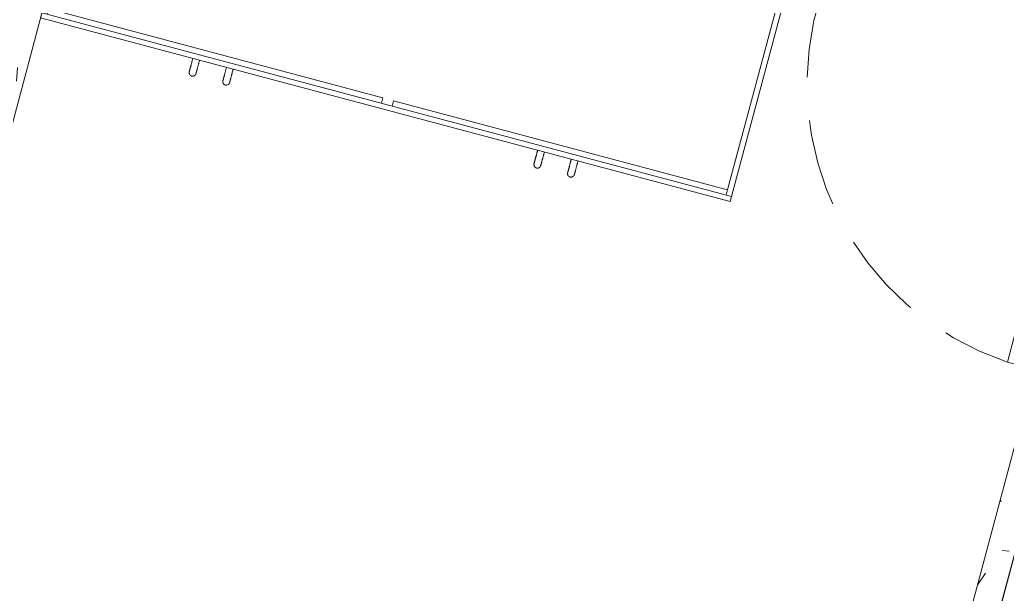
# Model space of a CAD drawing. Header units: metres. Extents: x 689715 to 690980, y 1005284 to 1006835.
# Drawn here: x 690879.461 to 690882.297, y 1005608.342 to 1005609.993 of the extents above; entities that cross this region are included whole.
import ezdxf

# ---------------------------------------------------------------- set-up
doc = ezdxf.new("R2010")
doc.units = ezdxf.units.M
doc.linetypes.add('HIDDEN', pattern=[0.375, 0.25, -0.125])
doc.linetypes.add('PHANTOM', pattern=[2.5, 1.25, -0.25, 0.25, -0.25, 0.25, -0.25])
doc.layers.add('0_HUELLAS CASAS CASTILLA', color=1, linetype='Continuous')
doc.layers.add('0_NUMERO DE LOTE FASE V', color=3, linetype='Continuous')
for name, color, linetype, lineweight in [('Líneas ocultas', 7, 'HIDDEN', 13), ('Muebles de obra', 8, 'Continuous', 13), ('Muros', 7, 'Continuous', 13), ('Patrón de corte', 7, 'Continuous', 13), ('Puertas', 7, 'Continuous', 13)]:
    doc.layers.add(name, color=color, linetype=linetype, lineweight=lineweight)
pattern_1 = [(49.99999999999996, (0, -2.328306436538696e-10), (0.4377584771638401, -0.03836033982117172), [0.04599999999999997, -0.5029999999999996]), (354.9999999999999, (0, -2.328306436538696e-10), (-0.0843952140696779, 0.4580987315439033), [0.037, -0.402]), (100.451, (0.03600000008009374, -0.003000000258907676), (0.3526758939897786, 0.4199401312074266), [0.03899999999999999, -0.427]), (46.18399999999996, (0, 0.121999999973923), (0.6506308650644553, -0.1004214988211121), [0.06899999999999998, -0.7539999999999997]), (96.63599999999995, (0.05400000012014061, 0.113999999826774), (0.570191611846052, 0.5938707988951815), [0.058, -0.6409999999999998]), (351.1839999999999, (0, 0.121999999973923), (0.5697220635397624, 0.5936975411065765), [0.05499999999999999, -0.6039999999999999]), (21, (0.06099999987054616, 0.09100000001490116), (0.3642747293136029, -0.245780230253577), [0.04599999999999997, -0.5029999999999996]), (326, (0.06099999987054616, 0.09100000001490116), (0.1482769546615402, 0.4415777901075864), [0.03699999999999999, -0.4019999999999999]), (71.451, (0.09099999989848584, 0.07100000022910535), (0.512048302653334, 0.1963072483374968), [0.03900000000000001, -0.4270000000000002]), (37.49999999999998, (0, -2.328306436538696e-10), (0.007375797972208928, 0.2022933454275577), [0.02, -0.3769999999999999, 0.02, -0.3879999999999999, -0.4039999999999999]), (37.49999999999998, (0, -2.328306436538696e-10), (0.007375797972208928, 0.2022933454275577), [-0.8059999999999998, 0.02, -0.384]), (7.49999999999994, (0, -2.328306436538696e-10), (0.1600503399492728, 0.2399435114399267), [0.02, -0.2129999999999999, 0.02, -0.3679999999999999, -0.154]), (7.49999999999994, (0, -2.328306436538696e-10), (0.1600503399492728, 0.2399435114399267), [-0.6209999999999999, 0.02, -0.134]), (327.5, (-0.136000000173226, -2.328306436538696e-10), (0.325416223879766, -0.01404568388630395), [0.02, -0.132, 0.02, -0.455, -0.6309999999999999]), (327.5, (-0.136000000173226, -2.328306436538696e-10), (0.325416223879766, -0.01404568388630395), [-0.6279999999999999, 0.02, -0.6109999999999999]), (317.4999999999999, (-0.1970000000437722, -2.328306436538696e-10), (0.3554815006055005, 0.06081860510782444), [0.01999999999999999, -0.1779999999999999, 0.01999999999999999, -0.2959999999999999, -0.4479999999999997]), (317.4999999999999, (-0.1970000000437722, -2.328306436538696e-10), (0.3554815006055005, 0.06081860510782444), [-0.5139999999999997, 0.01999999999999999, -0.4279999999999998])]

# ---------------------------------------------------------------- blocks, each defined once
blk = doc.blocks.new('PV_PUERTA SENCILLA - _90 x 2_17-1542280-PLANO CLAVE _8 CASAS EN HILERA_ - Dependent 1')
at = {"layer": 'Líneas ocultas', "color": 253}
for p, q in [((0.3683286352964649, -0.03999999999999443), (0.3683286352964649, -0.8799999999999943)), ((0.4193286352964649, -0.03999999999999443), (0.3683286352964649, -0.03999999999999443)), ((0.4193286352964649, -0.03999999999999443), (0.4193286352964649, -0.8799999999999943)), ((0.4193286352964649, -0.8799999999999943), (0.3683286352964649, -0.8799999999999943))]:
    blk.add_line(p, q, dxfattribs=at)
blk.add_arc((0.4193286352964647, -0.03999999999997304), 0.841546790142994, 176.525592632469, 266.5255926324685, dxfattribs=at)
at = {"layer": 'Puertas', "color": 253}
for p, q in [((-0.450000000000003, -0.04999999999999645), (-0.4500000000000027, 0.05000000000000356)), ((-0.4450000000000027, 0.05000000000000354), (-0.4500000000000027, 0.05000000000000356)), ((-0.4450000000000027, 0.05000000000000354), (-0.4450000000000029, -0.04999999999999647)), ((-0.450000000000003, -0.04999999999999645), (-0.4450000000000029, -0.04999999999999647))]:
    blk.add_line(p, q, dxfattribs=at)
at = {"layer": 'Puertas', "color": 9, "lineweight": 9}
for p, q in [((-0.4450000000000042, 0.04000000000000354), (-0.4000000000000044, 0.04000000000000346)), ((-0.4000000000000044, 0.04000000000000346), (-0.4000000000000044, 0.01225000000000941)), ((0.4000000000000013, 0.04000000000000183), (0.4499999999999998, 0.04000000000000187)), ((0.4000000000000016, 0.0122500000000079), (0.4000000000000013, 0.04000000000000183)), ((-0.4000000000000044, 0.01225000000000941), (-0.4200000000000044, 0.01225000000000943)), ((-0.4200000000000044, 0.01225000000000943), (-0.4200000000000045, -0.03999999999999649)), ((0.4200000000000016, 0.01225000000000783), (0.4000000000000016, 0.0122500000000079)), ((0.4200000000000014, -0.03999999999999804), (0.4200000000000016, 0.01225000000000783)), ((-0.4200000000000045, -0.03999999999999649), (-0.4450000000000039, -0.03999999999999646)), ((0.45, -0.03999999999999823), (0.4200000000000014, -0.03999999999999804))]:
    blk.add_line(p, q, dxfattribs=at)
blk = doc.blocks.new('PV_CLOSET - CLOSET DE 2_05-967114-PLANO CLAVE _8 CASAS EN HILERA_ - Dependent 1')
at = {"layer": 'Muebles de obra'}
for p, q in [((-1.025000000000001, 0), (-1.025000000000001, -0.585)), ((1.024999999999999, -0.585), (1.024999999999999, 0)), ((1.008999999999999, -2.97788460557058e-15), (-1.008999999999996, -2.97788460557058e-15)), ((-1.008999999999996, -2.97788460557058e-15), (-1.008999999999996, -0.5690000000000002)), ((1.008999999999999, -0.5690000000000002), (1.008999999999999, -2.97788460557058e-15)), ((-1.025, -0.585), (1.024999999999998, -0.585)), ((-1.025, -0.5999999999999999), (-1.025, -0.585)), ((-1.008999999999965, -0.569), (-0.01600000000000015, -0.569)), ((-1.008999999999965, -0.569), (-1.008999999999965, -0.5849999999999996)), ((-0.01600000000000015, -0.5849999999999996), (-0.01600000000000015, -0.569)), ((0.01600000000000015, -0.569), (1.009000000000036, -0.569)), ((0.01600000000000015, -0.5849999999999996), (0.01600000000000015, -0.569)), ((1.009000000000036, -0.569), (1.009000000000036, -0.5849999999999996)), ((1.024999999999998, -0.585), (1.024999999999998, -0.5999999999999999)), ((1.024999999999998, -0.5999999999999999), (-1.025, -0.5999999999999999))]:
    blk.add_line(p, q, dxfattribs=at)
at = {"layer": 'Muebles de obra', "flags": 128}
for points in [[(-0.5724999999999998, -0.6000000000000845), (-0.5724999999999998, -0.6015995733675489), (-0.5724999999999998, -0.6031965877588517), (-0.5724999999999998, -0.604788488291641), (-0.5724999999999998, -0.6063727282646542), (-0.5724999999999998, -0.6079467732318885), (-0.5724999999999998, -0.6095081050571697), (-0.5724999999999998, -0.6110542259426495), (-0.5724999999999998, -0.6125826624247305), (-0.5724999999999998, -0.6140909693310896), (-0.5724999999999998, -0.6155767336924325), (-0.5724999999999998, -0.6170375786027255), (-0.5724999999999998, -0.6184711670217448), (-0.5724999999999998, -0.619875205513833), (-0.5724999999999998, -0.6212474479169198), (-0.5724999999999998, -0.6225856989358857), (-0.5724999999999998, -0.6238878176545807), (-0.5724999999999998, -0.6251517209608236), (-0.5724999999999998, -0.6263753868789437), (-0.5724999999999998, -0.627556857804506), (-0.5724999999999998, -0.6286942436360646), (-0.5725000000000041, -0.6297857247989201), (-0.5725000000000041, -0.6308295551560439), (-0.5725000000000041, -0.6318240648015394), (-0.5725000000000041, -0.6327676627321233), (-0.5725000000000041, -0.6336588393924021), (-0.5725000000000041, -0.6344961690898181), (-0.5725000000000041, -0.6352783122754831), (-0.5725000000000041, -0.6360040176871449), (-0.5725000000000041, -0.6366721243509552), (-0.5725000000000041, -0.637281563438774), (-0.5725000000000041, -0.6378313599780676), (-0.5725000000000041, -0.6383206344116542), (-0.5725000000000041, -0.6387486040048154), (-0.5725000000000041, -0.6391145840974979), (-0.5725000000000041, -0.639417989199623), (-0.5725000000000041, -0.6396583339277534), (-0.5725000000000041, -0.6398352337815915), (-0.5725000000000041, -0.6399484057591059), (-0.5725000000000041, -0.6399976688092832)], [(-0.5525000000000043, -0.6400000000000841), (-0.5525000000000043, -0.6399680042665234), (-0.5525000000000043, -0.6398720682521891), (-0.5525000000000043, -0.6397123454342387), (-0.5525000000000043, -0.6394890913351116), (-0.5525000000000043, -0.6392026631137345), (-0.5525000000000043, -0.6388535189941675), (-0.5525000000000043, -0.6384422175325151), (-0.5525000000000043, -0.6379694167233831), (-0.5525000000000043, -0.6374358729472005), (-0.5525000000000043, -0.6368424397601992), (-0.5525000000000043, -0.6361900665288819), (-0.5525000000000043, -0.6354797969112558), (-0.5525000000000043, -0.6347127671871918), (-0.5525000000000043, -0.6338902044406223), (-0.5525000000000043, -0.6330134245964718), (-0.5525000000000043, -0.6320838303154571), (-0.5525000000000043, -0.6311029087501226), (-0.5525000000000043, -0.6300722291657226), (-0.5525000000000043, -0.6289934404297214), (-0.5525000000000043, -0.6278682683739706), (-0.5525000000000043, -0.6266985130337375), (-0.5525000000000043, -0.6254860457680281), (-0.5525000000000043, -0.6242328062658236), (-0.5525000000000043, -0.6229407994429831), (-0.5525000000000043, -0.6216120922348115), (-0.5525000000000043, -0.6202488102893964), (-0.5525000000000043, -0.618853134567033), (-0.5525000000000043, -0.6174272978511524), (-0.5525000000000043, -0.6159735811763355), (-0.5525000000000043, -0.6144943101791517), (-0.5525000000000043, -0.6129918513776361), (-0.5525000000000043, -0.6114686083853648), (-0.5525000000000043, -0.6099270180661804), (-0.5525000000000043, -0.6083695466357412), (-0.5525000000000043, -0.6067986857160942), (-0.5525000000000043, -0.6052169483496108), (-0.5525000000000043, -0.603626864978659), (-0.5525000000000043, -0.6020309793974278), (-0.5525000000000043, -0.6004318446824171), (-0.5525000000000043, -0.6000000000000845)], [(-0.4725000000000139, -0.6000000000000801), (-0.4725000000000139, -0.6015995733675467), (-0.4725000000000139, -0.6031965877588473), (-0.4725000000000139, -0.6047884882916389), (-0.4725000000000139, -0.6063727282646498), (-0.4725000000000139, -0.6079467732318842), (-0.4725000000000139, -0.6095081050571654), (-0.4725000000000139, -0.6110542259426451), (-0.4725000000000139, -0.6125826624247261), (-0.4725000000000139, -0.6140909693310853), (-0.4725000000000139, -0.6155767336924282), (-0.4725000000000139, -0.6170375786027211), (-0.4725000000000139, -0.6184711670217404), (-0.4725000000000139, -0.6198752055138308), (-0.4725000000000139, -0.6212474479169176), (-0.4725000000000139, -0.6225856989358813), (-0.4725000000000139, -0.6238878176545763), (-0.4725000000000139, -0.6251517209608214), (-0.4725000000000139, -0.6263753868789393), (-0.4725000000000139, -0.6275568578045038), (-0.4725000000000139, -0.6286942436360624), (-0.4725000000000139, -0.6297857247989158), (-0.4725000000000139, -0.6308295551560396), (-0.4725000000000139, -0.6318240648015373), (-0.4725000000000139, -0.632767662732121), (-0.4725000000000139, -0.6336588393923978), (-0.4725000000000139, -0.6344961690898159), (-0.4725000000000139, -0.6352783122754788), (-0.4725000000000139, -0.6360040176871428), (-0.4725000000000139, -0.6366721243509509), (-0.4725000000000139, -0.6372815634387696), (-0.4725000000000139, -0.6378313599780633), (-0.4725000000000139, -0.6383206344116499), (-0.4725000000000139, -0.638748604004811), (-0.4725000000000139, -0.6391145840974936), (-0.4725000000000139, -0.6394179891996187), (-0.4725000000000139, -0.6396583339277491), (-0.4725000000000139, -0.6398352337815871), (-0.4725000000000139, -0.6399484057591038), (-0.4725000000000139, -0.6399976688092811)], [(-0.4525000000000141, -0.6400000000000797), (-0.4525000000000141, -0.6399680042665191), (-0.4525000000000141, -0.6398720682521848), (-0.4525000000000141, -0.6397123454342344), (-0.4525000000000141, -0.6394890913351072), (-0.4525000000000141, -0.6392026631137302), (-0.4525000000000141, -0.6388535189941632), (-0.4525000000000141, -0.6384422175325107), (-0.4525000000000141, -0.6379694167233788), (-0.4525000000000141, -0.6374358729471962), (-0.4525000000000141, -0.636842439760197), (-0.4525000000000141, -0.6361900665288776), (-0.4525000000000141, -0.6354797969112514), (-0.4525000000000141, -0.6347127671871853), (-0.4525000000000141, -0.6338902044406179), (-0.4525000000000141, -0.6330134245964675), (-0.4525000000000141, -0.6320838303154528), (-0.4525000000000141, -0.6311029087501183), (-0.4525000000000141, -0.6300722291657183), (-0.4525000000000141, -0.628993440429717), (-0.4525000000000141, -0.6278682683739663), (-0.4525000000000141, -0.6266985130337331), (-0.4525000000000141, -0.6254860457680238), (-0.4525000000000141, -0.6242328062658192), (-0.4525000000000141, -0.6229407994429788), (-0.4525000000000141, -0.6216120922348072), (-0.4525000000000141, -0.620248810289392), (-0.4525000000000141, -0.6188531345670286), (-0.4525000000000141, -0.617427297851148), (-0.4525000000000141, -0.6159735811763312), (-0.4525000000000141, -0.6144943101791474), (-0.4525000000000141, -0.6129918513776318), (-0.4525000000000141, -0.6114686083853604), (-0.4525000000000141, -0.609927018066176), (-0.4525000000000141, -0.6083695466357368), (-0.4525000000000141, -0.606798685716092), (-0.4525000000000141, -0.6052169483496065), (-0.4525000000000141, -0.6036268649786547), (-0.4525000000000141, -0.6020309793974234), (-0.4525000000000141, -0.6004318446824127), (-0.4525000000000141, -0.6000000000000801)], [(0.4524999999999837, -0.6000000000000867), (0.4524999999999837, -0.601599573367551), (0.4524999999999837, -0.6031965877588539), (0.4524999999999837, -0.6047884882916432), (0.4524999999999837, -0.6063727282646564), (0.4524999999999837, -0.6079467732318885), (0.4524999999999837, -0.6095081050571719), (0.4524999999999837, -0.6110542259426495), (0.4524999999999837, -0.6125826624247305), (0.4524999999999837, -0.6140909693310896), (0.4524999999999837, -0.6155767336924325), (0.4524999999999837, -0.6170375786027255), (0.4524999999999837, -0.6184711670217469), (0.4524999999999837, -0.6198752055138351), (0.4524999999999837, -0.6212474479169219), (0.4524999999999837, -0.6225856989358857), (0.4524999999999837, -0.6238878176545807), (0.4524999999999837, -0.6251517209608236), (0.4524999999999837, -0.6263753868789459), (0.4524999999999837, -0.6275568578045081), (0.4524999999999837, -0.6286942436360667), (0.4524999999999837, -0.6297857247989201), (0.4524999999999837, -0.6308295551560439), (0.4524999999999837, -0.6318240648015394), (0.4524999999999837, -0.6327676627321254), (0.4524999999999837, -0.6336588393923999), (0.4524999999999837, -0.6344961690898202), (0.4524999999999837, -0.6352783122754831), (0.4524999999999837, -0.6360040176871471), (0.4524999999999837, -0.6366721243509574), (0.4524999999999837, -0.637281563438774), (0.4524999999999837, -0.6378313599780676), (0.4524999999999837, -0.6383206344116542), (0.4524999999999837, -0.6387486040048175), (0.4524999999999837, -0.6391145840975), (0.4524999999999837, -0.6394179891996251), (0.4524999999999837, -0.6396583339277534), (0.4524999999999837, -0.6398352337815915), (0.4524999999999837, -0.6399484057591082), (0.4524999999999837, -0.6399976688092832)], [(0.4724999999999792, -0.6400000000000863), (0.4724999999999792, -0.6399680042665257), (0.4724999999999792, -0.6398720682521912), (0.4724999999999792, -0.6397123454342409), (0.4724999999999792, -0.6394890913351116), (0.4724999999999792, -0.6392026631137367), (0.4724999999999792, -0.6388535189941675), (0.4724999999999792, -0.6384422175325173), (0.4724999999999792, -0.6379694167233831), (0.4724999999999792, -0.6374358729472027), (0.4724999999999792, -0.6368424397602014), (0.4724999999999792, -0.6361900665288841), (0.4724999999999792, -0.635479796911258), (0.4724999999999792, -0.6347127671871918), (0.4724999999999792, -0.6338902044406223), (0.4724999999999792, -0.6330134245964718), (0.4724999999999792, -0.6320838303154571), (0.4724999999999792, -0.6311029087501226), (0.4724999999999792, -0.6300722291657205), (0.4724999999999792, -0.6289934404297214), (0.4724999999999792, -0.6278682683739727), (0.4724999999999792, -0.6266985130337375), (0.4724999999999792, -0.6254860457680281), (0.4724999999999792, -0.6242328062658258), (0.4724999999999792, -0.6229407994429831), (0.4724999999999792, -0.6216120922348115), (0.4724999999999792, -0.6202488102893964), (0.4724999999999792, -0.6188531345670351), (0.4724999999999835, -0.6174272978511546), (0.4724999999999835, -0.6159735811763376), (0.4724999999999835, -0.6144943101791539), (0.4724999999999835, -0.6129918513776361), (0.4724999999999835, -0.6114686083853625), (0.4724999999999835, -0.6099270180661804), (0.4724999999999835, -0.6083695466357434), (0.4724999999999835, -0.6067986857160942), (0.4724999999999835, -0.6052169483496129), (0.4724999999999835, -0.6036268649786569), (0.4724999999999835, -0.60203097939743), (0.4724999999999835, -0.6004318446824171), (0.4724999999999835, -0.6000000000000867)], [(0.5525, -0.6000000000000824), (0.5525, -0.6015995733675467), (0.5525, -0.6031965877588495), (0.5525, -0.6047884882916389), (0.5525, -0.606372728264652), (0.5525, -0.6079467732318842), (0.5525, -0.6095081050571676), (0.5525, -0.6110542259426451), (0.5525, -0.6125826624247261), (0.5525, -0.6140909693310853), (0.5525, -0.6155767336924282), (0.5525, -0.6170375786027211), (0.5525, -0.6184711670217425), (0.5525, -0.6198752055138308), (0.5525, -0.6212474479169176), (0.5525, -0.6225856989358813), (0.5525, -0.6238878176545785), (0.5525, -0.6251517209608193), (0.5525, -0.6263753868789416), (0.5525, -0.6275568578045038), (0.5525, -0.6286942436360624), (0.5525, -0.6297857247989158), (0.5525, -0.6308295551560396), (0.5525, -0.6318240648015351), (0.5525, -0.632767662732121), (0.5525, -0.6336588393923955), (0.5525, -0.6344961690898159), (0.5525, -0.6352783122754788), (0.5525, -0.6360040176871428), (0.5525, -0.6366721243509531), (0.5525, -0.6372815634387696), (0.5525, -0.6378313599780633), (0.5525, -0.638320634411652), (0.5525, -0.6387486040048131), (0.5525, -0.6391145840974957), (0.5525, -0.6394179891996208), (0.5525, -0.6396583339277491), (0.5525, -0.6398352337815871), (0.5525, -0.6399484057591038), (0.5525, -0.6399976688092789)], [(0.5724999999999998, -0.640000000000082), (0.5724999999999998, -0.6399680042665213), (0.5724999999999998, -0.6398720682521869), (0.5724999999999998, -0.6397123454342366), (0.5724999999999998, -0.6394890913351072), (0.5724999999999998, -0.6392026631137324), (0.5724999999999998, -0.6388535189941632), (0.5724999999999998, -0.638442217532513), (0.5724999999999998, -0.6379694167233788), (0.5724999999999998, -0.6374358729471984), (0.5724999999999998, -0.636842439760197), (0.5724999999999998, -0.6361900665288798), (0.5724999999999998, -0.6354797969112537), (0.5724999999999998, -0.6347127671871875), (0.5724999999999998, -0.6338902044406179), (0.5724999999999998, -0.6330134245964675), (0.5724999999999998, -0.6320838303154528), (0.5724999999999998, -0.6311029087501183), (0.5724999999999998, -0.6300722291657161), (0.5724999999999998, -0.6289934404297193), (0.5724999999999998, -0.6278682683739684), (0.5724999999999998, -0.6266985130337331), (0.5724999999999998, -0.6254860457680259), (0.5724999999999998, -0.6242328062658214), (0.5724999999999998, -0.6229407994429788), (0.5724999999999998, -0.6216120922348072), (0.5724999999999998, -0.620248810289392), (0.5724999999999998, -0.6188531345670307), (0.5724999999999998, -0.6174272978511502), (0.5724999999999998, -0.6159735811763333), (0.5724999999999998, -0.6144943101791496), (0.5724999999999998, -0.6129918513776318), (0.5724999999999998, -0.6114686083853604), (0.5724999999999998, -0.6099270180661782), (0.5724999999999998, -0.6083695466357391), (0.5724999999999998, -0.6067986857160899), (0.5724999999999998, -0.6052169483496086), (0.5724999999999998, -0.6036268649786526), (0.5724999999999998, -0.6020309793974257), (0.5724999999999998, -0.6004318446824127), (0.5724999999999998, -0.6000000000000824)], [(-0.5725000000000041, -0.6400000000000841), (-0.5725000000000041, -0.6399680042665234), (-0.5725000000000041, -0.6398720682521891), (-0.5725000000000041, -0.6397123454342387), (-0.5725000000000041, -0.6394890913351093), (-0.5725000000000041, -0.6392026631137345), (-0.5725000000000041, -0.6388535189941654), (-0.5725000000000041, -0.6384422175325151), (-0.5725000000000041, -0.637969416723381), (-0.5725000000000041, -0.6374358729472005), (-0.5725000000000041, -0.6368424397601992), (-0.5725000000000041, -0.6361900665288819)], [(-0.5690122966052811, -0.6475888070818927), (-0.569310558805073, -0.6473223144403876), (-0.5695979255636253, -0.6470441076577863), (-0.5698739371554157, -0.6467546318055968), (-0.5701381520207804, -0.6464543499834295), (-0.5703901474722987, -0.6461437425781411), (-0.5706295203709999, -0.6458233064953257), (-0.5708558877713192, -0.6454935543643558), (-0.5710688875336932, -0.6451550137182994), (-0.5712681789039494, -0.6448082261499696), (-0.5714534430583962, -0.6444537464455015), (-0.5716243836139266, -0.6440921416968056), (-0.5717807271020977, -0.6437239903943339), (-0.5719222234066911, -0.6433498815016432), (-0.5720486461637976, -0.642970413513152), (-0.5721597931239845, -0.6425861934966975), (-0.572255486475817, -0.6421978361223357), (-0.5723355731303453, -0.6418059626790267), (-0.5723999249660053, -0.6414112000806836), (-0.5724484390336011, -0.64101417986325), (-0.5724810377209569, -0.6406155371743839), (-0.5724976688771315, -0.6402159097573457), (-0.5725000000000041, -0.6400000000000841)], [(-0.5525000000000043, -0.6400000000000841), (-0.5525079989333972, -0.6403998933419512), (-0.5525319829369797, -0.6407991469397769), (-0.5525719136414646, -0.6411971220729721), (-0.5526277271662459, -0.6415931820662282), (-0.5526993342215912, -0.6419866933080356), (-0.5527866202514851, -0.6423770262643543), (-0.5528894456168977, -0.6427635564857248), (-0.5530076458191802, -0.6431456656062461), (-0.553141031763223, -0.6435227423328354), (-0.553289390059975, -0.6438941834231716), (-0.5534524833678054, -0.6442593946507449), (-0.5536300507722142, -0.6446177917554986), (-0.553821808203229, -0.6449688013785217), (-0.5540274488898682, -0.6453118619792935), (-0.5542466438509079, -0.645646424734036), (-0.5544790424211611, -0.6459719544137081), (-0.5547242728124969, -0.6462879302402689), (-0.5549819427085952, -0.646593846719801), (-0.5552516398925983, -0.64688921445119), (-0.5555329329065327, -0.6471735609090796), (-0.5558253717415904, -0.647446431199792), (-0.5561284885580183, -0.6477073887890761), (-0.55644179843357, -0.64795601620045), (-0.5567648001392806, -0.6481919156830949), (-0.5570969769413214, -0.6484147098481656), (-0.5574377974276731, -0.6486240422725175), (-0.5577867163582677, -0.6488195780689349), (-0.5581431755372384, -0.6490010044218497), (-0.558506604705942, -0.649168031087804), (-0.5588764224552364, -0.6493203908597565), (-0.5592520371556147, -0.6494578399945821), (-0.5596328479036842, -0.649580158602977), (-0.560018245483483, -0.6496871510012678), (-0.5604076133410911, -0.6497786460244396), (-0.5608003285710056, -0.6498544972999692), (-0.5611957629126205, -0.6499145834820003), (-0.5615932837553617, -0.6499588084454614), (-0.5619922551506695, -0.6499871014398405), (-0.5623920388294217, -0.6499994172023832), (-0.5627919952230206, -0.6499957360304996), (-0.563191484486543, -0.649976063813276), (-0.5635898675224037, -0.6499404320220667), (-0.5639865070027216, -0.6498888976601324), (-0.564380768388934, -0.64982154317146), (-0.5647720209469326, -0.6497384763088657), (-0.565159638756092, -0.6496398299616087), (-0.5655430017106058, -0.6495257619428007), (-0.5659214965115141, -0.6493964547369373), (-0.566294517647885, -0.6492521152079661), (-0.5666614683654781, -0.6490929742683428), (-0.5670217616214138, -0.6489192865096176), (-0.5673748210233471, -0.6487313297951601)], [(-0.5525000000000043, -0.6383206344116542), (-0.5525000000000043, -0.6387486040048154), (-0.5525000000000043, -0.6391145840974979), (-0.5525000000000043, -0.639417989199623), (-0.5525000000000043, -0.6396583339277534), (-0.5525000000000043, -0.6398352337815915), (-0.5525000000000043, -0.6399484057591059), (-0.5525000000000043, -0.6399976688092854)], [(-0.4725000000000139, -0.6400000000000797), (-0.4725000000000139, -0.6399680042665191), (-0.4725000000000139, -0.6398720682521848), (-0.4725000000000139, -0.6397123454342344), (-0.4725000000000139, -0.6394890913351072), (-0.4725000000000139, -0.6392026631137302), (-0.4725000000000139, -0.6388535189941632), (-0.4725000000000139, -0.6384422175325107), (-0.4725000000000139, -0.6379694167233788)], [(-0.4574377974276871, -0.6486240422725131), (-0.4577867163582774, -0.6488195780689305), (-0.4581431755372481, -0.6490010044218454), (-0.4585066047059518, -0.6491680310877996), (-0.4588764224552505, -0.6493203908597521), (-0.4592520371556288, -0.6494578399945777), (-0.4596328479036939, -0.6495801586029727), (-0.4600182454834927, -0.6496871510012635), (-0.4604076133411009, -0.6497786460244352), (-0.4608003285710111, -0.649854497299967), (-0.4611957629126303, -0.6499145834819959), (-0.4615932837553715, -0.6499588084454571), (-0.4619922551506793, -0.6499871014398362), (-0.4623920388294314, -0.6499994172023789), (-0.4627919952230261, -0.6499957360304953), (-0.4631914844865527, -0.6499760638132717), (-0.4635898675224134, -0.6499404320220624), (-0.463986507002727, -0.649888897660128), (-0.4643807683889437, -0.6498215431714557), (-0.4647720209469423, -0.6497384763088635), (-0.4651596387561017, -0.6496398299616044), (-0.4655430017106112, -0.6495257619427963), (-0.4659214965115239, -0.649396454736933), (-0.4662945176478948, -0.6492521152079618), (-0.4666614683654836, -0.6490929742683385), (-0.4670217616214235, -0.6489192865096133), (-0.4673748210233569, -0.6487313297951558), (-0.4677200817515618, -0.6485294048156081), (-0.4680569914625179, -0.6483138346078682), (-0.4683850111725653, -0.6480849640382766), (-0.4687036161201434, -0.6478431592509245), (-0.4690122966052908, -0.6475888070818905), (-0.469310558805087, -0.6473223144403832), (-0.469597925563635, -0.647044107657782), (-0.4698739371554254, -0.6467546318055925), (-0.4701381520207901, -0.6464543499834252), (-0.4703901474723127, -0.6461437425781368), (-0.470629520371014, -0.6458233064953214), (-0.470855887771329, -0.6454935543643515), (-0.471068887533703, -0.6451550137182951), (-0.4712681789039592, -0.6448082261499652), (-0.4714534430584059, -0.6444537464454992), (-0.4716243836139321, -0.6440921416968013), (-0.4717807271021075, -0.6437239903943317), (-0.4719222234066965, -0.643349881501641), (-0.4720486461638116, -0.6429704135131477), (-0.4721597931239898, -0.6425861934966932), (-0.4722554864758224, -0.6421978361223314), (-0.4723355731303508, -0.6418059626790223), (-0.4723999249660194, -0.6414112000806793), (-0.4724484390336108, -0.6410141798632457), (-0.4724810377209667, -0.6406155371743796), (-0.4724976688771456, -0.6402159097573413), (-0.4725000000000139, -0.6400000000000797)], [(-0.4525000000000141, -0.6400000000000797), (-0.4525079989334026, -0.6403998933419469), (-0.4525319829369895, -0.6407991469397726), (-0.4525719136414787, -0.64119712207297), (-0.4526277271662556, -0.6415931820662238), (-0.4526993342216009, -0.6419866933080313), (-0.4527866202514905, -0.64237702626435), (-0.4528894456169074, -0.6427635564857205), (-0.4530076458191898, -0.6431456656062418), (-0.4531410317632328, -0.643522742332831), (-0.4532893900599848, -0.6438941834231673), (-0.4534524833678109, -0.6442593946507406), (-0.4536300507722195, -0.6446177917554943), (-0.4538218082032388, -0.6449688013785174), (-0.4540274488898822, -0.6453118619792891), (-0.4542466438509177, -0.6456464247340317), (-0.4544790424211708, -0.6459719544137038), (-0.4547242728125023, -0.6462879302402667), (-0.454981942708605, -0.6465938467197967), (-0.4552516398926036, -0.6468892144511856), (-0.4555329329065425, -0.6471735609090753), (-0.4558253717416002, -0.6474464311997876)], [(-0.4525000000000141, -0.6360040176871405), (-0.4525000000000141, -0.6366721243509509), (-0.4525000000000141, -0.6372815634387696), (-0.4525000000000141, -0.6378313599780633), (-0.4525000000000141, -0.6383206344116499), (-0.4525000000000141, -0.638748604004811), (-0.4525000000000141, -0.6391145840974936), (-0.4525000000000141, -0.6394179891996187), (-0.4525000000000141, -0.6396583339277491), (-0.4525000000000141, -0.6398352337815871), (-0.4525000000000141, -0.6399484057591038), (-0.4525000000000141, -0.6399976688092811)], [(0.4524999999999837, -0.6400000000000863), (0.4524999999999837, -0.6399680042665234), (0.4524999999999837, -0.6398720682521912), (0.4524999999999837, -0.6397123454342409), (0.4524999999999837, -0.6394890913351116), (0.4524999999999837, -0.6392026631137367), (0.4524999999999837, -0.6388535189941675), (0.4524999999999837, -0.6384422175325151), (0.4524999999999837, -0.6379694167233831)], [(0.4675622025723105, -0.6486240422725197), (0.4672132836417202, -0.6488195780689349), (0.4668568244627496, -0.6490010044218519), (0.4664933952940459, -0.649168031087804), (0.4661235775447515, -0.6493203908597586), (0.4657479628443732, -0.6494578399945798), (0.4653671520962994, -0.649580158602977), (0.4649817545165049, -0.6496871510012678), (0.4645923866588967, -0.6497786460244375), (0.4641996714289823, -0.6498544972999714), (0.4638042370873631, -0.6499145834820024), (0.4634067162446262, -0.6499588084454635), (0.4630077448493184, -0.6499871014398427), (0.4626079611705619, -0.6499994172023854), (0.4622080047769673, -0.6499957360305018), (0.4618085155134406, -0.6499760638132782), (0.4614101324775842, -0.6499404320220646), (0.4610134929972663, -0.6498888976601324), (0.4606192316110539, -0.6498215431714621), (0.460227979053051, -0.6497384763088678), (0.4598403612438916, -0.6496398299616087), (0.4594569982893821, -0.6495257619428029), (0.4590785034884738, -0.6493964547369394), (0.4587054823521029, -0.6492521152079682), (0.4583385316345097, -0.6490929742683407), (0.4579782383785698, -0.6489192865096176), (0.4576251789766364, -0.6487313297951601), (0.4572799182484358, -0.6485294048156146), (0.4569430085374753, -0.6483138346078725), (0.456614988827428, -0.648084964038281), (0.4562963838798586, -0.6478431592509288), (0.4559877033947069, -0.6475888070818948), (0.4556894411949106, -0.6473223144403876), (0.4554020744363626, -0.6470441076577863), (0.4551260628445679, -0.6467546318055968), (0.4548618479792075, -0.6464543499834295), (0.4546098525276892, -0.6461437425781433), (0.4543704796289837, -0.6458233064953257), (0.4541441122286686, -0.645493554364358), (0.4539311124662947, -0.6451550137182994), (0.4537318210960385, -0.6448082261499717), (0.4535465569415874, -0.6444537464455036), (0.4533756163860613, -0.6440921416968056), (0.4532192728978858, -0.643723990394336), (0.4530777765932968, -0.6433498815016453), (0.452951353836186, -0.6429704135131541), (0.4528402068760035, -0.6425861934966975), (0.4527445135241709, -0.6421978361223357), (0.4526644268696425, -0.6418059626790288), (0.4526000750339782, -0.6414112000806859), (0.4525515609663869, -0.6410141798632523), (0.4525189622790309, -0.6406155371743861), (0.4525023311228564, -0.6402159097573478), (0.4524999999999837, -0.6400000000000863)], [(0.4724999999999792, -0.6400000000000863), (0.4724920010665907, -0.6403998933419512), (0.4724680170630082, -0.6407991469397769), (0.4724280863585233, -0.6411971220729743), (0.4723722728337377, -0.6415931820662282), (0.4723006657783967, -0.6419866933080356), (0.4722133797485028, -0.6423770262643564), (0.4721105543830902, -0.6427635564857269), (0.4719923541808034, -0.6431456656062483), (0.4718589682367605, -0.6435227423328354), (0.4717106099400128, -0.6438941834231716), (0.4715475166321825, -0.644259394650747), (0.4713699492277738, -0.6446177917555007), (0.4711781917967588, -0.6449688013785239), (0.4709725511101197, -0.6453118619792935), (0.4707533561490799, -0.645646424734036), (0.4705209575788268, -0.6459719544137081), (0.4702757271874911, -0.646287930240271), (0.4700180572913926, -0.6465938467197989), (0.4697483601073896, -0.6468892144511922), (0.4694670670934551, -0.6471735609090818), (0.4691746282583975, -0.6474464311997941)], [(0.4724999999999792, -0.6360040176871471), (0.4724999999999792, -0.6366721243509574), (0.4724999999999792, -0.637281563438774), (0.4724999999999792, -0.6378313599780676), (0.4724999999999792, -0.6383206344116542), (0.4724999999999792, -0.6387486040048175), (0.4724999999999792, -0.6391145840975), (0.4724999999999792, -0.6394179891996251), (0.4724999999999792, -0.6396583339277534), (0.4724999999999792, -0.6398352337815915), (0.4724999999999792, -0.6399484057591082), (0.4724999999999792, -0.6399976688092832)], [(0.5525, -0.640000000000082), (0.5525, -0.6399680042665191), (0.5525, -0.6398720682521869), (0.5525, -0.6397123454342344), (0.5525, -0.6394890913351072), (0.5525, -0.6392026631137324), (0.5525, -0.6388535189941632), (0.5525, -0.638442217532513), (0.5525, -0.6379694167233788), (0.5525, -0.6374358729471984), (0.5525, -0.6368424397601948), (0.5525, -0.6361900665288798)], [(0.5559877033947231, -0.6475888070818905), (0.5556894411949268, -0.6473223144403832), (0.5554020744363789, -0.647044107657782), (0.5551260628445884, -0.6467546318055925), (0.5548618479792194, -0.646454349983423), (0.5546098525277011, -0.646143742578139), (0.554370479629, -0.6458233064953214), (0.5541441122286849, -0.6454935543643536), (0.5539311124663109, -0.6451550137182972), (0.5537318210960548, -0.6448082261499674), (0.5535465569416036, -0.6444537464454992), (0.5533756163860776, -0.6440921416968013), (0.5532192728979064, -0.6437239903943317), (0.553077776593313, -0.643349881501641), (0.5529513538362022, -0.6429704135131498), (0.5528402068760198, -0.6425861934966932), (0.5527445135241914, -0.6421978361223314), (0.5526644268696631, -0.6418059626790245), (0.5526000750339944, -0.6414112000806815), (0.5525515609664031, -0.6410141798632478), (0.5525189622790472, -0.6406155371743818), (0.5525023311228683, -0.6402159097573434), (0.5525, -0.640000000000082)], [(0.5724999999999998, -0.640000000000082), (0.5724920010666112, -0.6403998933419469), (0.5724680170630244, -0.6407991469397726), (0.5724280863585353, -0.64119712207297), (0.5723722728337582, -0.6415931820662238), (0.572300665778413, -0.6419866933080313), (0.572213379748519, -0.6423770262643521), (0.5721105543831064, -0.6427635564857226), (0.5719923541808241, -0.643145665606244), (0.5718589682367767, -0.643522742332831), (0.5717106099400291, -0.6438941834231673), (0.5715475166321987, -0.6442593946507427), (0.5713699492277944, -0.6446177917554964), (0.5711781917967751, -0.6449688013785195), (0.5709725511101317, -0.6453118619792891), (0.5707533561490962, -0.6456464247340317), (0.5705209575788387, -0.6459719544137038), (0.5702757271875116, -0.6462879302402667), (0.5700180572914045, -0.6465938467197946), (0.5697483601074103, -0.6468892144511879), (0.5694670670934714, -0.6471735609090775), (0.5691746282584137, -0.6474464311997897), (0.5688715114419858, -0.6477073887890696), (0.5685582015664341, -0.6479560162004456), (0.5682351998607235, -0.6481919156830926), (0.5679030230586828, -0.6484147098481592), (0.5675622025723268, -0.6486240422725154), (0.5672132836417365, -0.6488195780689305), (0.5668568244627658, -0.6490010044218476), (0.5664933952940621, -0.6491680310877996), (0.5661235775447635, -0.6493203908597542), (0.5657479628443851, -0.6494578399945755), (0.5653671520963199, -0.6495801586029749), (0.5649817545165212, -0.6496871510012635), (0.564592386658913, -0.6497786460244352), (0.5641996714290028, -0.649854497299967), (0.5638042370873793, -0.649914583481998), (0.5634067162446424, -0.6499588084454592), (0.5630077448493347, -0.6499871014398384), (0.5626079611705825, -0.6499994172023811), (0.5622080047769878, -0.6499957360304974), (0.5618085155134569, -0.6499760638132739), (0.5614101324776005, -0.6499404320220603), (0.5610134929972869, -0.6498888976601302), (0.5606192316110702, -0.6498215431714578), (0.5602279790530673, -0.6497384763088635), (0.5598403612439122, -0.6496398299616044), (0.5594569982893983, -0.6495257619427985), (0.55907850348849, -0.6493964547369351), (0.5587054823521148, -0.6492521152079639), (0.5583385316345303, -0.6490929742683385), (0.5579782383785904, -0.6489192865096154), (0.557625178976657, -0.6487313297951558)], [(0.5724999999999998, -0.638320634411652), (0.5724999999999998, -0.6387486040048131), (0.5724999999999998, -0.6391145840974957), (0.5724999999999998, -0.6394179891996208), (0.5724999999999998, -0.6396583339277491), (0.5724999999999998, -0.6398352337815871), (0.5724999999999998, -0.6399484057591038), (0.5724999999999998, -0.6399976688092789)]]:
    blk.add_lwpolyline(points, dxfattribs=at)
blk = doc.blocks.new('012-AR_CASTILLA_MODELO B_rvt-1-PLANO CLAVE _8 CASAS EN HILERA_ - Dependent 1')
at = {"layer": 'Patrón de corte'}
h = blk.add_hatch(dxfattribs=at)
h.set_pattern_fill('HORMIGÓN', color=254, scale=0.9999999999999999, style=0, pattern_type=2)
h.set_pattern_definition(pattern_1)
h.paths.add_polyline_path([(11.64183760143351, 80.16254749684595), (11.72183760162443, 80.16254749638028), (11.72183760168264, 83.02771324058995), (11.64183760154992, 83.02771324035712), (11.64183760166634, 82.04388341144659)], flags=0)
h.paths.add_polyline_path([(11.72183760144981, 84.22771324007772), (11.72183760127518, 87.69771324051544), (11.64183760154992, 87.69771324051544), (11.64183760154992, 84.22771324007772)], flags=0)
h = blk.add_hatch(dxfattribs=at)
h.set_pattern_fill('HORMIGÓN', color=254, scale=0.9999999999999999, style=0, pattern_type=2)
h.set_pattern_definition(pattern_1)
h.paths.add_polyline_path([(14.82183760148473, 79.59754749690183), (14.82183760136832, 87.69771324028261), (14.74183760152664, 87.69771324051544), (14.74183760152664, 79.59754749643616)], flags=0)
at = {"layer": 'Muros', "color": 253}
for p, q in [((11.64178619987797, 87.69771324028261), (11.64178619976155, 84.22771324054338)), ((11.64183760154992, 87.69771324051544), (11.64183760154992, 84.22771324007772)), ((11.72183760144981, 84.22771324007772), (11.72183760127518, 87.69771324051544)), ((14.74183760152664, 87.69771324051544), (14.74183760152664, 84.34771324018948))]:
    blk.add_line(p, q, dxfattribs=at)
at = {"color": 254, "lineweight": 13, "rotation": 179.9999999999999}
for name, p in [('PV_PUERTA SENCILLA - _90 x 2_17-1542280-PLANO CLAVE _8 CASAS EN HILERA_ - Dependent 1', (12.17183760157786, 84.30771324015222)), ('PV_CLOSET - CLOSET DE 2_05-967114-PLANO CLAVE _8 CASAS EN HILERA_ - Dependent 1', (13.71678603242617, 84.34771324018948))]:
    blk.add_blockref(name, p, dxfattribs=at)
blk = doc.blocks.new('CASTILLA 7 NUEVA')
at = {"layer": '0_HUELLAS CASAS CASTILLA', "color": 8, "lineweight": 5}
blk.add_blockref('012-AR_CASTILLA_MODELO B_rvt-1-PLANO CLAVE _8 CASAS EN HILERA_ - Dependent 1', (269.284695695038, -105.3653356430586), dxfattribs=at)

msp = doc.modelspace()

# ---------------------------------------------------------------- block references
at = {"layer": '0_NUMERO DE LOTE FASE V', "linetype": 'PHANTOM', "rotation": 165.0660436350674}
msp.add_blockref('CASTILLA 7 NUEVA', (691148.6920277637, 1005517.075476691), dxfattribs=at)

doc.saveas('drawing.dxf')
